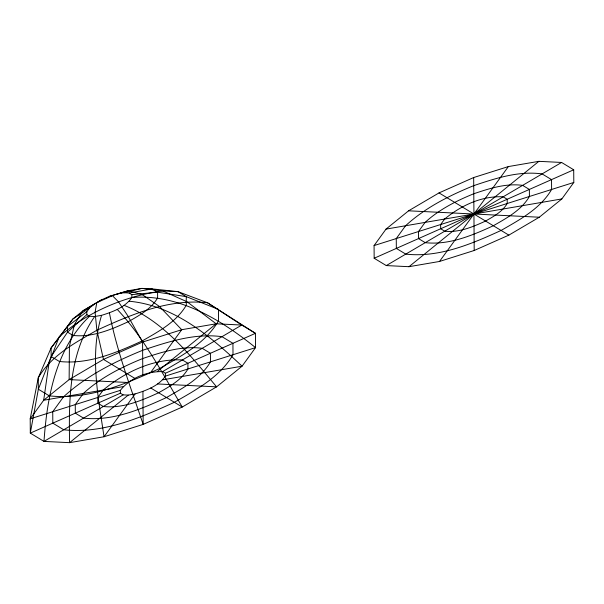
<?xml version="1.0" encoding="UTF-8"?>
<svg xmlns="http://www.w3.org/2000/svg" width="604" height="604" viewBox="0 0 604 604"><rect width="100%" height="100%" fill="white"/><g stroke="black" fill="none" stroke-linecap="round" stroke-linejoin="round"><path stroke-width="0.91" d="M117.116 293.929L124.001 292.744L129.128 293L131.861 294.654L131.883 297.508C125.02 307.496 112.684 311.845 101.578 315.341C89.543 354.918 98.15 396.881 104.039 436.752L69.588 442.664L43.986 441.403L30.306 433.128L30.2 418.836L38.263 377.787L51.098 347.934L72.888 318.98L83.065 310.72L101.472 299.871L109.286 296.405L128.093 290.758L141.872 288.395L152.117 288.901L178.037 291.656L207.512 302.763L255.439 333.325L255.545 347.617L242.061 366.205L216.609 386.847L182.265 407.051L143.171 424.386L104.039 436.752L135.107 393.936C146.206 390.441 158.542 386.092 165.405 376.103L165.383 373.249L162.65 371.596C147.104 371.241 130.079 378.021 120.339 390.35L120.362 393.212L123.095 394.865L128.214 395.114L135.107 393.936M101.578 315.341L94.692 316.519C69.06 353.03 68.788 399.833 69.588 442.664L128.214 395.114M120.362 393.212L30.306 433.128L38.346 389.225L51.159 356.511L51.098 347.934L67.497 326.409L86.817 311.755L89.513 308.04L94.602 303.91M150.638 372.525L181.706 329.709L216.157 323.797L241.759 325.05L255.439 333.325L165.383 373.249M374.072 245.579L386.024 229.105L408.583 210.811L439.025 192.903L473.672 177.538L508.357 166.576L538.889 161.336L561.584 162.453L573.709 169.784L573.8 182.453L561.848 198.927L539.289 217.221L508.847 235.13L474.2 250.494L439.516 261.457L408.984 266.696L386.288 265.579L374.163 258.248L374.072 245.579L573.8 182.453M439.516 261.457L508.357 166.576M94.692 316.519L89.573 316.269C55.885 348.523 47.097 396.828 43.986 441.403L123.095 394.865M86.817 311.755L86.833 314.616L67.535 332.132L51.159 356.511L59.373 361.471C88.441 364.68 116.466 352.698 142.34 340.86C158.686 331.46 176.466 322.023 186.304 305.201L186.243 296.624L178.037 291.656L162.672 290.901L141.872 288.395L124.001 292.744M157.531 371.339L216.157 323.797L187.029 301.751L162.672 290.901C124.915 296.134 88.018 311.634 59.192 336.775L49.052 362.921L43.684 400.248L30.2 418.836L120.339 390.35M408.984 266.696L538.889 161.336M89.513 308.04L72.888 318.98L67.497 326.409L67.535 332.132L73.008 335.439C92.389 337.576 111.068 329.588 128.32 321.698C139.222 315.431 151.068 309.142 157.629 297.923L157.591 292.208L152.117 288.901L129.128 293M101.472 299.871L83.065 310.72L74.466 324.393L69.415 346.409L69.135 379.606L43.684 400.248L123.035 386.636M162.65 371.596L241.759 325.05L207.512 302.763C168.75 298.489 131.385 314.457 96.889 330.245C75.085 342.778 51.385 355.363 38.263 377.787L38.346 389.225L49.286 395.846C88.048 400.112 125.421 384.144 159.917 368.357C181.713 355.824 205.413 343.246 218.542 320.815L218.459 309.376L186.243 296.624L157.591 292.208L131.861 294.654M386.288 265.579L561.584 162.453M374.163 258.248L573.709 169.784M165.405 376.103L255.545 347.617C220.603 319.486 178.542 293.71 131.883 297.508M109.286 296.405L128.093 290.758L142 294.45L159.471 306.485L181.706 329.709L142.574 342.075L103.48 359.403L69.135 379.606L128.123 382.506M386.024 229.105L561.848 198.927M162.71 379.825L242.061 366.205C210.456 336.375 174.299 305.428 129.188 301.23M408.583 210.811L539.289 217.221M157.621 383.955L216.609 386.847C190.328 355.477 163.458 320.679 124.092 305.36M439.025 192.903L508.847 235.13M86.833 314.616L89.573 316.269M134.994 378.466L103.48 359.403L96.889 330.245L95.07 312.268L96.806 302.642L112.442 295.703L118.527 301.872L128.161 316.375L142.574 342.075L142.816 375.001M150.751 387.994L182.265 407.051C162.468 373.408 144.22 338.021 117.229 309.399M109.407 312.864C116.836 351.075 130.736 387.617 143.171 424.386L142.929 391.46M473.672 177.538L474.2 250.494M63.526 396.843L52.737 411.717L52.82 423.155L63.76 429.769C102.521 434.042 139.886 418.074 174.382 402.287C196.187 389.754 219.886 377.168 233.008 354.737L232.925 343.306L221.985 336.685C194.76 332.985 168.116 341.751 142.635 350.305C114.194 361.894 86.319 375.907 63.526 396.843M83.36 393.438L75.266 404.597L75.334 413.174L83.541 418.134C112.608 421.343 140.634 409.361 166.508 397.523C182.861 388.123 200.634 378.685 210.479 361.864L210.411 353.287L202.204 348.319C181.789 345.548 161.804 352.124 142.695 358.534C121.359 367.232 100.453 377.742 83.36 393.438M103.201 390.041L97.803 397.47L97.848 403.193L103.314 406.5C122.695 408.636 141.381 400.648 158.625 392.759C169.528 386.492 181.381 380.203 187.942 368.984L187.897 363.268L182.431 359.961C153.544 358.353 125.066 371.943 103.201 390.041M405.563 225.753L396.262 238.565L396.337 248.418L405.767 254.118C439.161 257.802 471.362 244.039 501.094 230.441C519.878 219.637 540.301 208.795 551.611 189.467L551.535 179.614L542.105 173.907C518.647 170.721 495.688 178.278 473.732 185.647C449.225 195.636 425.201 207.708 405.563 225.753M425.095 222.4L418.459 231.551L418.504 238.588L425.239 242.665C449.097 245.292 472.101 235.462 493.332 225.745C506.748 218.029 521.335 210.283 529.414 196.481L529.368 189.445L522.626 185.368C505.873 183.095 489.474 188.486 473.793 193.748C456.284 200.883 439.123 209.512 425.095 222.4M444.635 219.048L440.648 224.537L440.678 228.757L444.718 231.204C459.032 232.782 472.834 226.885 485.571 221.056C493.627 216.421 502.377 211.778 507.224 203.495L507.194 199.275L503.155 196.828C481.818 195.643 460.784 205.685 444.635 219.048"/></g></svg>
